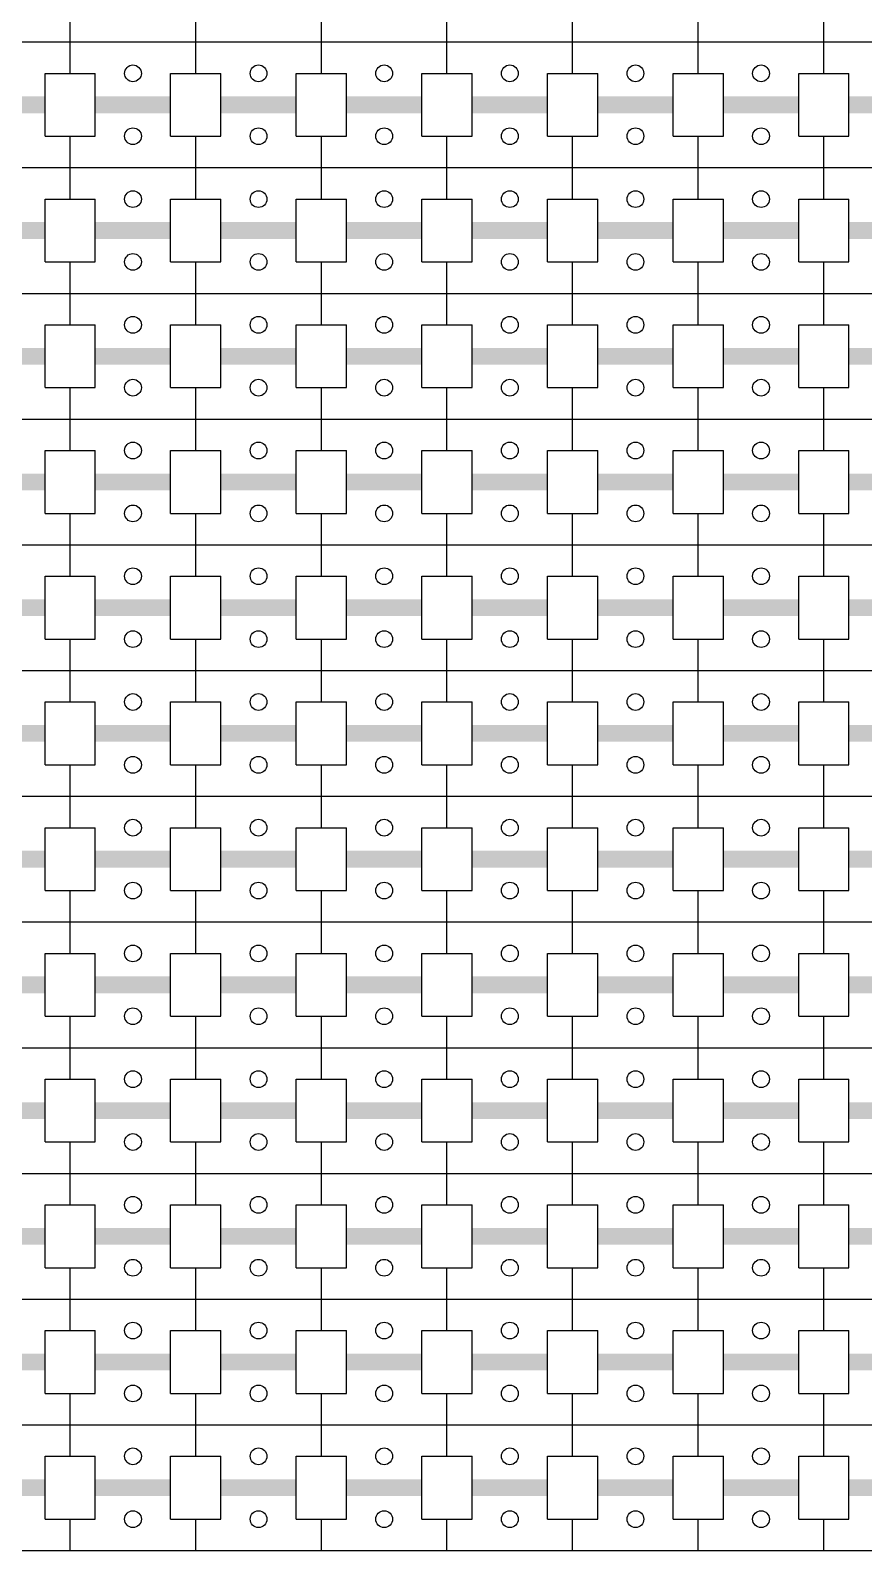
# Model space of a CAD drawing. Header units: millimetres. Extents: x 0 to 1500, y 0 to 750.
# Drawn here: x 920.5 to 1119.5, y 0 to 362.8 of the extents above; entities that cross this region are included whole.
import ezdxf

# ---------------------------------------------------------------- set-up
doc = ezdxf.new("R2010")
doc.units = ezdxf.units.MM

msp = doc.modelspace()

# ---------------------------------------------------------------- hatches: boundary and pattern name
for points in [[(924, 347), (924, 343), (906, 343), (906, 347)], [(954, 347), (954, 343), (936, 343), (936, 347)], [(984, 347), (984, 343), (966, 343), (966, 347)], [(1014, 347), (1014, 343), (996, 343), (996, 347)], [(1044, 347), (1044, 343), (1026, 343), (1026, 347)], [(1074, 347), (1074, 343), (1056, 343), (1056, 347)], [(1104, 347), (1104, 343), (1086, 343), (1086, 347)], [(1134, 347), (1134, 343), (1116, 343), (1116, 347)], [(924, 317), (924, 313), (906, 313), (906, 317)], [(954, 317), (954, 313), (936, 313), (936, 317)], [(984, 317), (984, 313), (966, 313), (966, 317)], [(1014, 317), (1014, 313), (996, 313), (996, 317)], [(1044, 317), (1044, 313), (1026, 313), (1026, 317)], [(1074, 317), (1074, 313), (1056, 313), (1056, 317)], [(1104, 317), (1104, 313), (1086, 313), (1086, 317)], [(1134, 317), (1134, 313), (1116, 313), (1116, 317)], [(924, 287), (924, 283), (906, 283), (906, 287)], [(954, 287), (954, 283), (936, 283), (936, 287)], [(984, 287), (984, 283), (966, 283), (966, 287)], [(1014, 287), (1014, 283), (996, 283), (996, 287)], [(1044, 287), (1044, 283), (1026, 283), (1026, 287)], [(1074, 287), (1074, 283), (1056, 283), (1056, 287)], [(1104, 287), (1104, 283), (1086, 283), (1086, 287)], [(1134, 287), (1134, 283), (1116, 283), (1116, 287)], [(924, 257), (924, 253), (906, 253), (906, 257)], [(954, 257), (954, 253), (936, 253), (936, 257)], [(984, 257), (984, 253), (966, 253), (966, 257)], [(1014, 257), (1014, 253), (996, 253), (996, 257)], [(1044, 257), (1044, 253), (1026, 253), (1026, 257)], [(1074, 257), (1074, 253), (1056, 253), (1056, 257)], [(1104, 257), (1104, 253), (1086, 253), (1086, 257)], [(1134, 257), (1134, 253), (1116, 253), (1116, 257)], [(924, 227), (924, 223), (906, 223), (906, 227)], [(954, 227), (954, 223), (936, 223), (936, 227)], [(984, 227), (984, 223), (966, 223), (966, 227)], [(1014, 227), (1014, 223), (996, 223), (996, 227)], [(1044, 227), (1044, 223), (1026, 223), (1026, 227)], [(1074, 227), (1074, 223), (1056, 223), (1056, 227)], [(1104, 227), (1104, 223), (1086, 223), (1086, 227)], [(1134, 227), (1134, 223), (1116, 223), (1116, 227)], [(924, 197), (924, 193), (906, 193), (906, 197)], [(954, 197), (954, 193), (936, 193), (936, 197)], [(984, 197), (984, 193), (966, 193), (966, 197)], [(1014, 197), (1014, 193), (996, 193), (996, 197)], [(1044, 197), (1044, 193), (1026, 193), (1026, 197)], [(1074, 197), (1074, 193), (1056, 193), (1056, 197)], [(1104, 197), (1104, 193), (1086, 193), (1086, 197)], [(1134, 197), (1134, 193), (1116, 193), (1116, 197)], [(924, 167), (924, 163), (906, 163), (906, 167)], [(954, 167), (954, 163), (936, 163), (936, 167)], [(984, 167), (984, 163), (966, 163), (966, 167)], [(1014, 167), (1014, 163), (996, 163), (996, 167)], [(1044, 167), (1044, 163), (1026, 163), (1026, 167)], [(1074, 167), (1074, 163), (1056, 163), (1056, 167)], [(1104, 167), (1104, 163), (1086, 163), (1086, 167)], [(1134, 167), (1134, 163), (1116, 163), (1116, 167)], [(924, 137), (924, 133), (906, 133), (906, 137)], [(954, 137), (954, 133), (936, 133), (936, 137)], [(984, 137), (984, 133), (966, 133), (966, 137)], [(1014, 137), (1014, 133), (996, 133), (996, 137)], [(1044, 137), (1044, 133), (1026, 133), (1026, 137)], [(1074, 137), (1074, 133), (1056, 133), (1056, 137)], [(1104, 137), (1104, 133), (1086, 133), (1086, 137)], [(1134, 137), (1134, 133), (1116, 133), (1116, 137)], [(924, 107), (924, 103), (906, 103), (906, 107)], [(954, 107), (954, 103), (936, 103), (936, 107)], [(984, 107), (984, 103), (966, 103), (966, 107)], [(1014, 107), (1014, 103), (996, 103), (996, 107)], [(1044, 107), (1044, 103), (1026, 103), (1026, 107)], [(1074, 107), (1074, 103), (1056, 103), (1056, 107)], [(1104, 107), (1104, 103), (1086, 103), (1086, 107)], [(1134, 107), (1134, 103), (1116, 103), (1116, 107)], [(924, 77), (924, 73), (906, 73), (906, 77)], [(954, 77), (954, 73), (936, 73), (936, 77)], [(984, 77), (984, 73), (966, 73), (966, 77)], [(1014, 77), (1014, 73), (996, 73), (996, 77)], [(1044, 77), (1044, 73), (1026, 73), (1026, 77)], [(1074, 77), (1074, 73), (1056, 73), (1056, 77)], [(1104, 77), (1104, 73), (1086, 73), (1086, 77)], [(1134, 77), (1134, 73), (1116, 73), (1116, 77)], [(924, 47), (924, 43), (906, 43), (906, 47)], [(954, 47), (954, 43), (936, 43), (936, 47)], [(984, 47), (984, 43), (966, 43), (966, 47)], [(1014, 47), (1014, 43), (996, 43), (996, 47)], [(1044, 47), (1044, 43), (1026, 43), (1026, 47)], [(1074, 47), (1074, 43), (1056, 43), (1056, 47)], [(1104, 47), (1104, 43), (1086, 43), (1086, 47)], [(1134, 47), (1134, 43), (1116, 43), (1116, 47)], [(924, 17), (924, 13), (906, 13), (906, 17)], [(954, 17), (954, 13), (936, 13), (936, 17)], [(984, 17), (984, 13), (966, 13), (966, 17)], [(1014, 17), (1014, 13), (996, 13), (996, 17)], [(1044, 17), (1044, 13), (1026, 13), (1026, 17)], [(1074, 17), (1074, 13), (1056, 13), (1056, 17)], [(1104, 17), (1104, 13), (1086, 13), (1086, 17)], [(1134, 17), (1134, 13), (1116, 13), (1116, 17)]]:
    msp.add_hatch(color=3).paths.add_polyline_path(points)

# ---------------------------------------------------------------- linework, layer by layer
at = {"color": 7}
for p, q in [((930, 360), (930, 367.5)), ((960, 360), (960, 367.5)), ((990, 360), (990, 367.5)), ((1020, 360), (1020, 367.5)), ((1050, 360), (1050, 367.5)), ((1080, 360), (1080, 367.5)), ((1110, 360), (1110, 367.5)), ((915, 360), (930, 360)), ((930, 352.5), (930, 360)), ((930, 360), (945, 360)), ((945, 360), (960, 360)), ((960, 352.5), (960, 360)), ((960, 360), (975, 360)), ((975, 360), (990, 360)), ((990, 352.5), (990, 360)), ((990, 360), (1005, 360)), ((1005, 360), (1020, 360)), ((1020, 352.5), (1020, 360)), ((1020, 360), (1035, 360)), ((1035, 360), (1050, 360)), ((1050, 352.5), (1050, 360)), ((1050, 360), (1065, 360)), ((1065, 360), (1080, 360)), ((1080, 352.5), (1080, 360)), ((1080, 360), (1095, 360)), ((1095, 360), (1110, 360)), ((1110, 352.5), (1110, 360)), ((1110, 360), (1125, 360)), ((924, 345), (924, 352.5)), ((924, 352.5), (930, 352.5)), ((930, 352.5), (936, 352.5)), ((936, 345), (936, 352.5)), ((954, 345), (954, 352.5)), ((954, 352.5), (960, 352.5)), ((960, 352.5), (966, 352.5)), ((966, 345), (966, 352.5)), ((984, 345), (984, 352.5)), ((984, 352.5), (990, 352.5)), ((990, 352.5), (996, 352.5)), ((996, 345), (996, 352.5)), ((1014, 345), (1014, 352.5)), ((1014, 352.5), (1020, 352.5)), ((1020, 352.5), (1026, 352.5)), ((1026, 345), (1026, 352.5)), ((1044, 345), (1044, 352.5)), ((1044, 352.5), (1050, 352.5)), ((1050, 352.5), (1056, 352.5)), ((1056, 345), (1056, 352.5)), ((1074, 345), (1074, 352.5)), ((1074, 352.5), (1080, 352.5)), ((1080, 352.5), (1086, 352.5)), ((1086, 345), (1086, 352.5)), ((1104, 345), (1104, 352.5)), ((1104, 352.5), (1110, 352.5)), ((1110, 352.5), (1116, 352.5)), ((1116, 345), (1116, 352.5)), ((924, 337.5), (924, 345)), ((936, 337.5), (936, 345)), ((954, 337.5), (954, 345)), ((966, 337.5), (966, 345)), ((984, 337.5), (984, 345)), ((996, 337.5), (996, 345)), ((1014, 337.5), (1014, 345)), ((1026, 337.5), (1026, 345)), ((1044, 337.5), (1044, 345)), ((1056, 337.5), (1056, 345)), ((1074, 337.5), (1074, 345)), ((1086, 337.5), (1086, 345)), ((1104, 337.5), (1104, 345)), ((1116, 337.5), (1116, 345)), ((924, 337.5), (930, 337.5)), ((930, 330), (930, 337.5)), ((930, 337.5), (936, 337.5)), ((954, 337.5), (960, 337.5)), ((960, 330), (960, 337.5)), ((960, 337.5), (966, 337.5)), ((984, 337.5), (990, 337.5)), ((990, 330), (990, 337.5)), ((990, 337.5), (996, 337.5)), ((1014, 337.5), (1020, 337.5)), ((1020, 330), (1020, 337.5)), ((1020, 337.5), (1026, 337.5)), ((1044, 337.5), (1050, 337.5)), ((1050, 330), (1050, 337.5)), ((1050, 337.5), (1056, 337.5)), ((1074, 337.5), (1080, 337.5)), ((1080, 330), (1080, 337.5)), ((1080, 337.5), (1086, 337.5)), ((1104, 337.5), (1110, 337.5)), ((1110, 330), (1110, 337.5)), ((1110, 337.5), (1116, 337.5)), ((915, 330), (930, 330)), ((930, 322.5), (930, 330)), ((930, 330), (945, 330)), ((945, 330), (960, 330)), ((960, 322.5), (960, 330)), ((960, 330), (975, 330)), ((975, 330), (990, 330)), ((990, 322.5), (990, 330)), ((990, 330), (1005, 330)), ((1005, 330), (1020, 330)), ((1020, 322.5), (1020, 330)), ((1020, 330), (1035, 330)), ((1035, 330), (1050, 330)), ((1050, 322.5), (1050, 330)), ((1050, 330), (1065, 330)), ((1065, 330), (1080, 330)), ((1080, 322.5), (1080, 330)), ((1080, 330), (1095, 330)), ((1095, 330), (1110, 330)), ((1110, 322.5), (1110, 330)), ((1110, 330), (1125, 330)), ((924, 315), (924, 322.5)), ((924, 322.5), (930, 322.5)), ((930, 322.5), (936, 322.5)), ((936, 315), (936, 322.5)), ((954, 315), (954, 322.5)), ((954, 322.5), (960, 322.5)), ((960, 322.5), (966, 322.5)), ((966, 315), (966, 322.5)), ((984, 315), (984, 322.5)), ((984, 322.5), (990, 322.5)), ((990, 322.5), (996, 322.5)), ((996, 315), (996, 322.5)), ((1014, 315), (1014, 322.5)), ((1014, 322.5), (1020, 322.5)), ((1020, 322.5), (1026, 322.5)), ((1026, 315), (1026, 322.5)), ((1044, 315), (1044, 322.5)), ((1044, 322.5), (1050, 322.5)), ((1050, 322.5), (1056, 322.5)), ((1056, 315), (1056, 322.5)), ((1074, 315), (1074, 322.5)), ((1074, 322.5), (1080, 322.5)), ((1080, 322.5), (1086, 322.5)), ((1086, 315), (1086, 322.5)), ((1104, 315), (1104, 322.5)), ((1104, 322.5), (1110, 322.5)), ((1110, 322.5), (1116, 322.5)), ((1116, 315), (1116, 322.5)), ((924, 307.5), (924, 315)), ((936, 307.5), (936, 315)), ((954, 307.5), (954, 315)), ((966, 307.5), (966, 315)), ((984, 307.5), (984, 315)), ((996, 307.5), (996, 315)), ((1014, 307.5), (1014, 315)), ((1026, 307.5), (1026, 315)), ((1044, 307.5), (1044, 315)), ((1056, 307.5), (1056, 315)), ((1074, 307.5), (1074, 315)), ((1086, 307.5), (1086, 315)), ((1104, 307.5), (1104, 315)), ((1116, 307.5), (1116, 315)), ((924, 307.5), (930, 307.5)), ((930, 300), (930, 307.5)), ((930, 307.5), (936, 307.5)), ((954, 307.5), (960, 307.5)), ((960, 300), (960, 307.5)), ((960, 307.5), (966, 307.5)), ((984, 307.5), (990, 307.5)), ((990, 300), (990, 307.5)), ((990, 307.5), (996, 307.5)), ((1014, 307.5), (1020, 307.5)), ((1020, 300), (1020, 307.5)), ((1020, 307.5), (1026, 307.5)), ((1044, 307.5), (1050, 307.5)), ((1050, 300), (1050, 307.5)), ((1050, 307.5), (1056, 307.5)), ((1074, 307.5), (1080, 307.5)), ((1080, 300), (1080, 307.5)), ((1080, 307.5), (1086, 307.5)), ((1104, 307.5), (1110, 307.5)), ((1110, 300), (1110, 307.5)), ((1110, 307.5), (1116, 307.5)), ((915, 300), (930, 300)), ((930, 292.5), (930, 300)), ((930, 300), (945, 300)), ((945, 300), (960, 300)), ((960, 292.5), (960, 300)), ((960, 300), (975, 300)), ((975, 300), (990, 300)), ((990, 292.5), (990, 300)), ((990, 300), (1005, 300)), ((1005, 300), (1020, 300)), ((1020, 292.5), (1020, 300)), ((1020, 300), (1035, 300)), ((1035, 300), (1050, 300)), ((1050, 292.5), (1050, 300)), ((1050, 300), (1065, 300)), ((1065, 300), (1080, 300)), ((1080, 292.5), (1080, 300)), ((1080, 300), (1095, 300)), ((1095, 300), (1110, 300)), ((1110, 292.5), (1110, 300)), ((1110, 300), (1125, 300)), ((924, 285), (924, 292.5)), ((924, 292.5), (930, 292.5)), ((930, 292.5), (936, 292.5)), ((936, 285), (936, 292.5)), ((954, 285), (954, 292.5)), ((954, 292.5), (960, 292.5)), ((960, 292.5), (966, 292.5)), ((966, 285), (966, 292.5)), ((984, 285), (984, 292.5)), ((984, 292.5), (990, 292.5)), ((990, 292.5), (996, 292.5)), ((996, 285), (996, 292.5)), ((1014, 285), (1014, 292.5)), ((1014, 292.5), (1020, 292.5)), ((1020, 292.5), (1026, 292.5)), ((1026, 285), (1026, 292.5)), ((1044, 285), (1044, 292.5)), ((1044, 292.5), (1050, 292.5)), ((1050, 292.5), (1056, 292.5)), ((1056, 285), (1056, 292.5)), ((1074, 285), (1074, 292.5)), ((1074, 292.5), (1080, 292.5)), ((1080, 292.5), (1086, 292.5)), ((1086, 285), (1086, 292.5)), ((1104, 285), (1104, 292.5)), ((1104, 292.5), (1110, 292.5)), ((1110, 292.5), (1116, 292.5)), ((1116, 285), (1116, 292.5)), ((924, 277.5), (924, 285)), ((936, 277.5), (936, 285)), ((954, 277.5), (954, 285)), ((966, 277.5), (966, 285)), ((984, 277.5), (984, 285)), ((996, 277.5), (996, 285)), ((1014, 277.5), (1014, 285)), ((1026, 277.5), (1026, 285)), ((1044, 277.5), (1044, 285)), ((1056, 277.5), (1056, 285)), ((1074, 277.5), (1074, 285)), ((1086, 277.5), (1086, 285)), ((1104, 277.5), (1104, 285)), ((1116, 277.5), (1116, 285)), ((924, 277.5), (930, 277.5)), ((930, 270), (930, 277.5)), ((930, 277.5), (936, 277.5)), ((954, 277.5), (960, 277.5)), ((960, 270), (960, 277.5)), ((960, 277.5), (966, 277.5)), ((984, 277.5), (990, 277.5)), ((990, 270), (990, 277.5)), ((990, 277.5), (996, 277.5)), ((1014, 277.5), (1020, 277.5)), ((1020, 270), (1020, 277.5)), ((1020, 277.5), (1026, 277.5)), ((1044, 277.5), (1050, 277.5)), ((1050, 270), (1050, 277.5)), ((1050, 277.5), (1056, 277.5)), ((1074, 277.5), (1080, 277.5)), ((1080, 270), (1080, 277.5)), ((1080, 277.5), (1086, 277.5)), ((1104, 277.5), (1110, 277.5)), ((1110, 270), (1110, 277.5)), ((1110, 277.5), (1116, 277.5)), ((915, 270), (930, 270)), ((930, 262.5), (930, 270)), ((930, 270), (945, 270)), ((945, 270), (960, 270)), ((960, 262.5), (960, 270)), ((960, 270), (975, 270)), ((975, 270), (990, 270)), ((990, 262.5), (990, 270)), ((990, 270), (1005, 270)), ((1005, 270), (1020, 270)), ((1020, 262.5), (1020, 270)), ((1020, 270), (1035, 270)), ((1035, 270), (1050, 270)), ((1050, 262.5), (1050, 270)), ((1050, 270), (1065, 270)), ((1065, 270), (1080, 270)), ((1080, 262.5), (1080, 270)), ((1080, 270), (1095, 270)), ((1095, 270), (1110, 270)), ((1110, 262.5), (1110, 270)), ((1110, 270), (1125, 270)), ((924, 255), (924, 262.5)), ((924, 262.5), (930, 262.5)), ((930, 262.5), (936, 262.5)), ((936, 255), (936, 262.5)), ((954, 255), (954, 262.5)), ((954, 262.5), (960, 262.5)), ((960, 262.5), (966, 262.5)), ((966, 255), (966, 262.5)), ((984, 255), (984, 262.5)), ((984, 262.5), (990, 262.5)), ((990, 262.5), (996, 262.5)), ((996, 255), (996, 262.5)), ((1014, 255), (1014, 262.5)), ((1014, 262.5), (1020, 262.5)), ((1020, 262.5), (1026, 262.5)), ((1026, 255), (1026, 262.5)), ((1044, 255), (1044, 262.5)), ((1044, 262.5), (1050, 262.5)), ((1050, 262.5), (1056, 262.5)), ((1056, 255), (1056, 262.5)), ((1074, 255), (1074, 262.5)), ((1074, 262.5), (1080, 262.5)), ((1080, 262.5), (1086, 262.5)), ((1086, 255), (1086, 262.5)), ((1104, 255), (1104, 262.5)), ((1104, 262.5), (1110, 262.5)), ((1110, 262.5), (1116, 262.5)), ((1116, 255), (1116, 262.5)), ((924, 247.5), (924, 255)), ((936, 247.5), (936, 255)), ((954, 247.5), (954, 255)), ((966, 247.5), (966, 255)), ((984, 247.5), (984, 255)), ((996, 247.5), (996, 255)), ((1014, 247.5), (1014, 255)), ((1026, 247.5), (1026, 255)), ((1044, 247.5), (1044, 255)), ((1056, 247.5), (1056, 255)), ((1074, 247.5), (1074, 255)), ((1086, 247.5), (1086, 255)), ((1104, 247.5), (1104, 255)), ((1116, 247.5), (1116, 255)), ((924, 247.5), (930, 247.5)), ((930, 240), (930, 247.5)), ((930, 247.5), (936, 247.5)), ((954, 247.5), (960, 247.5)), ((960, 240), (960, 247.5)), ((960, 247.5), (966, 247.5)), ((984, 247.5), (990, 247.5)), ((990, 240), (990, 247.5)), ((990, 247.5), (996, 247.5)), ((1014, 247.5), (1020, 247.5)), ((1020, 240), (1020, 247.5)), ((1020, 247.5), (1026, 247.5)), ((1044, 247.5), (1050, 247.5)), ((1050, 240), (1050, 247.5)), ((1050, 247.5), (1056, 247.5)), ((1074, 247.5), (1080, 247.5)), ((1080, 240), (1080, 247.5)), ((1080, 247.5), (1086, 247.5)), ((1104, 247.5), (1110, 247.5)), ((1110, 240), (1110, 247.5)), ((1110, 247.5), (1116, 247.5)), ((915, 240), (930, 240)), ((930, 232.5), (930, 240)), ((930, 240), (945, 240)), ((945, 240), (960, 240)), ((960, 232.5), (960, 240)), ((960, 240), (975, 240)), ((975, 240), (990, 240)), ((990, 232.5), (990, 240)), ((990, 240), (1005, 240)), ((1005, 240), (1020, 240)), ((1020, 232.5), (1020, 240)), ((1020, 240), (1035, 240)), ((1035, 240), (1050, 240)), ((1050, 232.5), (1050, 240)), ((1050, 240), (1065, 240)), ((1065, 240), (1080, 240)), ((1080, 232.5), (1080, 240)), ((1080, 240), (1095, 240)), ((1095, 240), (1110, 240)), ((1110, 232.5), (1110, 240)), ((1110, 240), (1125, 240)), ((924, 225), (924, 232.5)), ((924, 232.5), (930, 232.5)), ((930, 232.5), (936, 232.5)), ((936, 225), (936, 232.5)), ((954, 225), (954, 232.5)), ((954, 232.5), (960, 232.5)), ((960, 232.5), (966, 232.5)), ((966, 225), (966, 232.5)), ((984, 225), (984, 232.5)), ((984, 232.5), (990, 232.5)), ((990, 232.5), (996, 232.5)), ((996, 225), (996, 232.5)), ((1014, 225), (1014, 232.5)), ((1014, 232.5), (1020, 232.5)), ((1020, 232.5), (1026, 232.5)), ((1026, 225), (1026, 232.5)), ((1044, 225), (1044, 232.5)), ((1044, 232.5), (1050, 232.5)), ((1050, 232.5), (1056, 232.5)), ((1056, 225), (1056, 232.5)), ((1074, 225), (1074, 232.5)), ((1074, 232.5), (1080, 232.5)), ((1080, 232.5), (1086, 232.5)), ((1086, 225), (1086, 232.5)), ((1104, 225), (1104, 232.5)), ((1104, 232.5), (1110, 232.5)), ((1110, 232.5), (1116, 232.5)), ((1116, 225), (1116, 232.5)), ((924, 217.5), (924, 225)), ((936, 217.5), (936, 225)), ((954, 217.5), (954, 225)), ((966, 217.5), (966, 225)), ((984, 217.5), (984, 225)), ((996, 217.5), (996, 225)), ((1014, 217.5), (1014, 225)), ((1026, 217.5), (1026, 225)), ((1044, 217.5), (1044, 225)), ((1056, 217.5), (1056, 225)), ((1074, 217.5), (1074, 225)), ((1086, 217.5), (1086, 225)), ((1104, 217.5), (1104, 225)), ((1116, 217.5), (1116, 225)), ((924, 217.5), (930, 217.5)), ((930, 210), (930, 217.5)), ((930, 217.5), (936, 217.5)), ((954, 217.5), (960, 217.5)), ((960, 210), (960, 217.5)), ((960, 217.5), (966, 217.5)), ((984, 217.5), (990, 217.5)), ((990, 210), (990, 217.5)), ((990, 217.5), (996, 217.5)), ((1014, 217.5), (1020, 217.5)), ((1020, 210), (1020, 217.5)), ((1020, 217.5), (1026, 217.5)), ((1044, 217.5), (1050, 217.5)), ((1050, 210), (1050, 217.5)), ((1050, 217.5), (1056, 217.5)), ((1074, 217.5), (1080, 217.5)), ((1080, 210), (1080, 217.5)), ((1080, 217.5), (1086, 217.5)), ((1104, 217.5), (1110, 217.5)), ((1110, 210), (1110, 217.5)), ((1110, 217.5), (1116, 217.5)), ((915, 210), (930, 210)), ((930, 202.5), (930, 210)), ((930, 210), (945, 210)), ((945, 210), (960, 210)), ((960, 202.5), (960, 210)), ((960, 210), (975, 210)), ((975, 210), (990, 210)), ((990, 202.5), (990, 210)), ((990, 210), (1005, 210)), ((1005, 210), (1020, 210)), ((1020, 202.5), (1020, 210)), ((1020, 210), (1035, 210)), ((1035, 210), (1050, 210)), ((1050, 202.5), (1050, 210)), ((1050, 210), (1065, 210)), ((1065, 210), (1080, 210)), ((1080, 202.5), (1080, 210)), ((1080, 210), (1095, 210)), ((1095, 210), (1110, 210)), ((1110, 202.5), (1110, 210)), ((1110, 210), (1125, 210)), ((924, 195), (924, 202.5)), ((924, 202.5), (930, 202.5)), ((930, 202.5), (936, 202.5)), ((936, 195), (936, 202.5)), ((954, 195), (954, 202.5)), ((954, 202.5), (960, 202.5)), ((960, 202.5), (966, 202.5)), ((966, 195), (966, 202.5)), ((984, 195), (984, 202.5)), ((984, 202.5), (990, 202.5)), ((990, 202.5), (996, 202.5)), ((996, 195), (996, 202.5)), ((1014, 195), (1014, 202.5)), ((1014, 202.5), (1020, 202.5)), ((1020, 202.5), (1026, 202.5)), ((1026, 195), (1026, 202.5)), ((1044, 195), (1044, 202.5)), ((1044, 202.5), (1050, 202.5)), ((1050, 202.5), (1056, 202.5)), ((1056, 195), (1056, 202.5)), ((1074, 195), (1074, 202.5)), ((1074, 202.5), (1080, 202.5)), ((1080, 202.5), (1086, 202.5)), ((1086, 195), (1086, 202.5)), ((1104, 195), (1104, 202.5)), ((1104, 202.5), (1110, 202.5)), ((1110, 202.5), (1116, 202.5)), ((1116, 195), (1116, 202.5)), ((924, 187.5), (924, 195)), ((936, 187.5), (936, 195)), ((954, 187.5), (954, 195)), ((966, 187.5), (966, 195)), ((984, 187.5), (984, 195)), ((996, 187.5), (996, 195)), ((1014, 187.5), (1014, 195)), ((1026, 187.5), (1026, 195)), ((1044, 187.5), (1044, 195)), ((1056, 187.5), (1056, 195)), ((1074, 187.5), (1074, 195)), ((1086, 187.5), (1086, 195)), ((1104, 187.5), (1104, 195)), ((1116, 187.5), (1116, 195)), ((924, 187.5), (930, 187.5)), ((930, 180), (930, 187.5)), ((930, 187.5), (936, 187.5)), ((954, 187.5), (960, 187.5)), ((960, 180), (960, 187.5)), ((960, 187.5), (966, 187.5)), ((984, 187.5), (990, 187.5)), ((990, 180), (990, 187.5)), ((990, 187.5), (996, 187.5)), ((1014, 187.5), (1020, 187.5)), ((1020, 180), (1020, 187.5)), ((1020, 187.5), (1026, 187.5)), ((1044, 187.5), (1050, 187.5)), ((1050, 180), (1050, 187.5)), ((1050, 187.5), (1056, 187.5)), ((1074, 187.5), (1080, 187.5)), ((1080, 180), (1080, 187.5)), ((1080, 187.5), (1086, 187.5)), ((1104, 187.5), (1110, 187.5)), ((1110, 180), (1110, 187.5)), ((1110, 187.5), (1116, 187.5)), ((915, 180), (930, 180)), ((930, 172.5), (930, 180)), ((930, 180), (945, 180)), ((945, 180), (960, 180)), ((960, 172.5), (960, 180)), ((960, 180), (975, 180)), ((975, 180), (990, 180)), ((990, 172.5), (990, 180)), ((990, 180), (1005, 180)), ((1005, 180), (1020, 180)), ((1020, 172.5), (1020, 180)), ((1020, 180), (1035, 180)), ((1035, 180), (1050, 180)), ((1050, 172.5), (1050, 180)), ((1050, 180), (1065, 180)), ((1065, 180), (1080, 180)), ((1080, 172.5), (1080, 180)), ((1080, 180), (1095, 180)), ((1095, 180), (1110, 180)), ((1110, 172.5), (1110, 180)), ((1110, 180), (1125, 180)), ((924, 165), (924, 172.5)), ((924, 172.5), (930, 172.5)), ((930, 172.5), (936, 172.5)), ((936, 165), (936, 172.5)), ((954, 165), (954, 172.5)), ((954, 172.5), (960, 172.5)), ((960, 172.5), (966, 172.5)), ((966, 165), (966, 172.5)), ((984, 165), (984, 172.5)), ((984, 172.5), (990, 172.5)), ((990, 172.5), (996, 172.5)), ((996, 165), (996, 172.5)), ((1014, 165), (1014, 172.5)), ((1014, 172.5), (1020, 172.5)), ((1020, 172.5), (1026, 172.5)), ((1026, 165), (1026, 172.5)), ((1044, 165), (1044, 172.5)), ((1044, 172.5), (1050, 172.5)), ((1050, 172.5), (1056, 172.5)), ((1056, 165), (1056, 172.5)), ((1074, 165), (1074, 172.5)), ((1074, 172.5), (1080, 172.5)), ((1080, 172.5), (1086, 172.5)), ((1086, 165), (1086, 172.5)), ((1104, 165), (1104, 172.5)), ((1104, 172.5), (1110, 172.5)), ((1110, 172.5), (1116, 172.5)), ((1116, 165), (1116, 172.5)), ((924, 157.5), (924, 165)), ((936, 157.5), (936, 165)), ((954, 157.5), (954, 165)), ((966, 157.5), (966, 165)), ((984, 157.5), (984, 165)), ((996, 157.5), (996, 165)), ((1014, 157.5), (1014, 165)), ((1026, 157.5), (1026, 165)), ((1044, 157.5), (1044, 165)), ((1056, 157.5), (1056, 165)), ((1074, 157.5), (1074, 165)), ((1086, 157.5), (1086, 165)), ((1104, 157.5), (1104, 165)), ((1116, 157.5), (1116, 165)), ((924, 157.5), (930, 157.5)), ((930, 150), (930, 157.5)), ((930, 157.5), (936, 157.5)), ((954, 157.5), (960, 157.5)), ((960, 150), (960, 157.5)), ((960, 157.5), (966, 157.5)), ((984, 157.5), (990, 157.5)), ((990, 150), (990, 157.5)), ((990, 157.5), (996, 157.5)), ((1014, 157.5), (1020, 157.5)), ((1020, 150), (1020, 157.5)), ((1020, 157.5), (1026, 157.5)), ((1044, 157.5), (1050, 157.5)), ((1050, 150), (1050, 157.5)), ((1050, 157.5), (1056, 157.5)), ((1074, 157.5), (1080, 157.5)), ((1080, 150), (1080, 157.5)), ((1080, 157.5), (1086, 157.5)), ((1104, 157.5), (1110, 157.5)), ((1110, 150), (1110, 157.5)), ((1110, 157.5), (1116, 157.5)), ((915, 150), (930, 150)), ((930, 142.5), (930, 150)), ((930, 150), (945, 150)), ((945, 150), (960, 150)), ((960, 142.5), (960, 150)), ((960, 150), (975, 150)), ((975, 150), (990, 150)), ((990, 142.5), (990, 150)), ((990, 150), (1005, 150)), ((1005, 150), (1020, 150)), ((1020, 142.5), (1020, 150)), ((1020, 150), (1035, 150)), ((1035, 150), (1050, 150)), ((1050, 142.5), (1050, 150)), ((1050, 150), (1065, 150)), ((1065, 150), (1080, 150)), ((1080, 142.5), (1080, 150)), ((1080, 150), (1095, 150)), ((1095, 150), (1110, 150)), ((1110, 142.5), (1110, 150)), ((1110, 150), (1125, 150)), ((924, 135), (924, 142.5)), ((924, 142.5), (930, 142.5)), ((930, 142.5), (936, 142.5)), ((936, 135), (936, 142.5)), ((954, 135), (954, 142.5)), ((954, 142.5), (960, 142.5)), ((960, 142.5), (966, 142.5)), ((966, 135), (966, 142.5)), ((984, 135), (984, 142.5)), ((984, 142.5), (990, 142.5)), ((990, 142.5), (996, 142.5)), ((996, 135), (996, 142.5)), ((1014, 135), (1014, 142.5)), ((1014, 142.5), (1020, 142.5)), ((1020, 142.5), (1026, 142.5)), ((1026, 135), (1026, 142.5)), ((1044, 135), (1044, 142.5)), ((1044, 142.5), (1050, 142.5)), ((1050, 142.5), (1056, 142.5)), ((1056, 135), (1056, 142.5)), ((1074, 135), (1074, 142.5)), ((1074, 142.5), (1080, 142.5)), ((1080, 142.5), (1086, 142.5)), ((1086, 135), (1086, 142.5)), ((1104, 135), (1104, 142.5)), ((1104, 142.5), (1110, 142.5)), ((1110, 142.5), (1116, 142.5)), ((1116, 135), (1116, 142.5)), ((924, 127.5), (924, 135)), ((936, 127.5), (936, 135)), ((954, 127.5), (954, 135)), ((966, 127.5), (966, 135)), ((984, 127.5), (984, 135)), ((996, 127.5), (996, 135)), ((1014, 127.5), (1014, 135)), ((1026, 127.5), (1026, 135)), ((1044, 127.5), (1044, 135)), ((1056, 127.5), (1056, 135)), ((1074, 127.5), (1074, 135)), ((1086, 127.5), (1086, 135)), ((1104, 127.5), (1104, 135)), ((1116, 127.5), (1116, 135)), ((924, 127.5), (930, 127.5)), ((930, 120), (930, 127.5)), ((930, 127.5), (936, 127.5)), ((954, 127.5), (960, 127.5)), ((960, 120), (960, 127.5)), ((960, 127.5), (966, 127.5)), ((984, 127.5), (990, 127.5)), ((990, 120), (990, 127.5)), ((990, 127.5), (996, 127.5)), ((1014, 127.5), (1020, 127.5)), ((1020, 120), (1020, 127.5)), ((1020, 127.5), (1026, 127.5)), ((1044, 127.5), (1050, 127.5)), ((1050, 120), (1050, 127.5)), ((1050, 127.5), (1056, 127.5)), ((1074, 127.5), (1080, 127.5)), ((1080, 120), (1080, 127.5)), ((1080, 127.5), (1086, 127.5)), ((1104, 127.5), (1110, 127.5)), ((1110, 120), (1110, 127.5)), ((1110, 127.5), (1116, 127.5)), ((915, 120), (930, 120)), ((930, 112.5), (930, 120)), ((930, 120), (945, 120)), ((945, 120), (960, 120)), ((960, 112.5), (960, 120)), ((960, 120), (975, 120)), ((975, 120), (990, 120)), ((990, 112.5), (990, 120)), ((990, 120), (1005, 120)), ((1005, 120), (1020, 120)), ((1020, 112.5), (1020, 120)), ((1020, 120), (1035, 120)), ((1035, 120), (1050, 120)), ((1050, 112.5), (1050, 120)), ((1050, 120), (1065, 120)), ((1065, 120), (1080, 120)), ((1080, 112.5), (1080, 120)), ((1080, 120), (1095, 120)), ((1095, 120), (1110, 120)), ((1110, 112.5), (1110, 120)), ((1110, 120), (1125, 120)), ((924, 105), (924, 112.5)), ((924, 112.5), (930, 112.5)), ((930, 112.5), (936, 112.5)), ((936, 105), (936, 112.5)), ((954, 105), (954, 112.5)), ((954, 112.5), (960, 112.5)), ((960, 112.5), (966, 112.5)), ((966, 105), (966, 112.5)), ((984, 105), (984, 112.5)), ((984, 112.5), (990, 112.5)), ((990, 112.5), (996, 112.5)), ((996, 105), (996, 112.5)), ((1014, 105), (1014, 112.5)), ((1014, 112.5), (1020, 112.5)), ((1020, 112.5), (1026, 112.5)), ((1026, 105), (1026, 112.5)), ((1044, 105), (1044, 112.5)), ((1044, 112.5), (1050, 112.5)), ((1050, 112.5), (1056, 112.5)), ((1056, 105), (1056, 112.5)), ((1074, 105), (1074, 112.5)), ((1074, 112.5), (1080, 112.5)), ((1080, 112.5), (1086, 112.5)), ((1086, 105), (1086, 112.5)), ((1104, 105), (1104, 112.5)), ((1104, 112.5), (1110, 112.5)), ((1110, 112.5), (1116, 112.5)), ((1116, 105), (1116, 112.5)), ((924, 97.5), (924, 105)), ((936, 97.5), (936, 105)), ((954, 97.5), (954, 105)), ((966, 97.5), (966, 105)), ((984, 97.5), (984, 105)), ((996, 97.5), (996, 105)), ((1014, 97.5), (1014, 105)), ((1026, 97.5), (1026, 105)), ((1044, 97.5), (1044, 105)), ((1056, 97.5), (1056, 105)), ((1074, 97.5), (1074, 105)), ((1086, 97.5), (1086, 105)), ((1104, 97.5), (1104, 105)), ((1116, 97.5), (1116, 105)), ((924, 97.5), (930, 97.5)), ((930, 90), (930, 97.5)), ((930, 97.5), (936, 97.5)), ((954, 97.5), (960, 97.5)), ((960, 90), (960, 97.5)), ((960, 97.5), (966, 97.5)), ((984, 97.5), (990, 97.5)), ((990, 90), (990, 97.5)), ((990, 97.5), (996, 97.5)), ((1014, 97.5), (1020, 97.5)), ((1020, 90), (1020, 97.5)), ((1020, 97.5), (1026, 97.5)), ((1044, 97.5), (1050, 97.5)), ((1050, 90), (1050, 97.5)), ((1050, 97.5), (1056, 97.5)), ((1074, 97.5), (1080, 97.5)), ((1080, 90), (1080, 97.5)), ((1080, 97.5), (1086, 97.5)), ((1104, 97.5), (1110, 97.5)), ((1110, 90), (1110, 97.5)), ((1110, 97.5), (1116, 97.5)), ((915, 90), (930, 90)), ((930, 82.5), (930, 90)), ((930, 90), (945, 90)), ((945, 90), (960, 90)), ((960, 82.5), (960, 90)), ((960, 90), (975, 90)), ((975, 90), (990, 90)), ((990, 82.5), (990, 90)), ((990, 90), (1005, 90)), ((1005, 90), (1020, 90)), ((1020, 82.5), (1020, 90)), ((1020, 90), (1035, 90)), ((1035, 90), (1050, 90)), ((1050, 82.5), (1050, 90)), ((1050, 90), (1065, 90)), ((1065, 90), (1080, 90)), ((1080, 82.5), (1080, 90)), ((1080, 90), (1095, 90)), ((1095, 90), (1110, 90)), ((1110, 82.5), (1110, 90)), ((1110, 90), (1125, 90)), ((924, 75), (924, 82.5)), ((924, 82.5), (930, 82.5)), ((930, 82.5), (936, 82.5)), ((936, 75), (936, 82.5)), ((954, 75), (954, 82.5)), ((954, 82.5), (960, 82.5)), ((960, 82.5), (966, 82.5)), ((966, 75), (966, 82.5)), ((984, 75), (984, 82.5)), ((984, 82.5), (990, 82.5)), ((990, 82.5), (996, 82.5)), ((996, 75), (996, 82.5)), ((1014, 75), (1014, 82.5)), ((1014, 82.5), (1020, 82.5)), ((1020, 82.5), (1026, 82.5)), ((1026, 75), (1026, 82.5)), ((1044, 75), (1044, 82.5)), ((1044, 82.5), (1050, 82.5)), ((1050, 82.5), (1056, 82.5)), ((1056, 75), (1056, 82.5)), ((1074, 75), (1074, 82.5)), ((1074, 82.5), (1080, 82.5)), ((1080, 82.5), (1086, 82.5)), ((1086, 75), (1086, 82.5)), ((1104, 75), (1104, 82.5)), ((1104, 82.5), (1110, 82.5)), ((1110, 82.5), (1116, 82.5)), ((1116, 75), (1116, 82.5)), ((924, 67.5), (924, 75)), ((936, 67.5), (936, 75)), ((954, 67.5), (954, 75)), ((966, 67.5), (966, 75)), ((984, 67.5), (984, 75)), ((996, 67.5), (996, 75)), ((1014, 67.5), (1014, 75)), ((1026, 67.5), (1026, 75)), ((1044, 67.5), (1044, 75)), ((1056, 67.5), (1056, 75)), ((1074, 67.5), (1074, 75)), ((1086, 67.5), (1086, 75)), ((1104, 67.5), (1104, 75)), ((1116, 67.5), (1116, 75)), ((924, 67.5), (930, 67.5)), ((930, 60), (930, 67.5)), ((930, 67.5), (936, 67.5)), ((954, 67.5), (960, 67.5)), ((960, 60), (960, 67.5)), ((960, 67.5), (966, 67.5)), ((984, 67.5), (990, 67.5)), ((990, 60), (990, 67.5)), ((990, 67.5), (996, 67.5)), ((1014, 67.5), (1020, 67.5)), ((1020, 60), (1020, 67.5)), ((1020, 67.5), (1026, 67.5)), ((1044, 67.5), (1050, 67.5)), ((1050, 60), (1050, 67.5)), ((1050, 67.5), (1056, 67.5)), ((1074, 67.5), (1080, 67.5)), ((1080, 60), (1080, 67.5)), ((1080, 67.5), (1086, 67.5)), ((1104, 67.5), (1110, 67.5)), ((1110, 60), (1110, 67.5)), ((1110, 67.5), (1116, 67.5)), ((915, 60), (930, 60)), ((930, 52.5), (930, 60)), ((930, 60), (945, 60)), ((945, 60), (960, 60)), ((960, 52.5), (960, 60)), ((960, 60), (975, 60)), ((975, 60), (990, 60)), ((990, 52.5), (990, 60)), ((990, 60), (1005, 60)), ((1005, 60), (1020, 60)), ((1020, 52.5), (1020, 60)), ((1020, 60), (1035, 60)), ((1035, 60), (1050, 60)), ((1050, 52.5), (1050, 60)), ((1050, 60), (1065, 60)), ((1065, 60), (1080, 60)), ((1080, 52.5), (1080, 60)), ((1080, 60), (1095, 60)), ((1095, 60), (1110, 60)), ((1110, 52.5), (1110, 60)), ((1110, 60), (1125, 60)), ((924, 45), (924, 52.5)), ((924, 52.5), (930, 52.5)), ((930, 52.5), (936, 52.5)), ((936, 45), (936, 52.5)), ((954, 45), (954, 52.5)), ((954, 52.5), (960, 52.5)), ((960, 52.5), (966, 52.5)), ((966, 45), (966, 52.5)), ((984, 45), (984, 52.5)), ((984, 52.5), (990, 52.5)), ((990, 52.5), (996, 52.5)), ((996, 45), (996, 52.5)), ((1014, 45), (1014, 52.5)), ((1014, 52.5), (1020, 52.5)), ((1020, 52.5), (1026, 52.5)), ((1026, 45), (1026, 52.5)), ((1044, 45), (1044, 52.5)), ((1044, 52.5), (1050, 52.5)), ((1050, 52.5), (1056, 52.5)), ((1056, 45), (1056, 52.5)), ((1074, 45), (1074, 52.5)), ((1074, 52.5), (1080, 52.5)), ((1080, 52.5), (1086, 52.5)), ((1086, 45), (1086, 52.5)), ((1104, 45), (1104, 52.5)), ((1104, 52.5), (1110, 52.5)), ((1110, 52.5), (1116, 52.5)), ((1116, 45), (1116, 52.5)), ((924, 37.5), (924, 45)), ((936, 37.5), (936, 45)), ((954, 37.5), (954, 45)), ((966, 37.5), (966, 45)), ((984, 37.5), (984, 45)), ((996, 37.5), (996, 45)), ((1014, 37.5), (1014, 45)), ((1026, 37.5), (1026, 45)), ((1044, 37.5), (1044, 45)), ((1056, 37.5), (1056, 45)), ((1074, 37.5), (1074, 45)), ((1086, 37.5), (1086, 45)), ((1104, 37.5), (1104, 45)), ((1116, 37.5), (1116, 45)), ((924, 37.5), (930, 37.5)), ((930, 30), (930, 37.5)), ((930, 37.5), (936, 37.5)), ((954, 37.5), (960, 37.5)), ((960, 30), (960, 37.5)), ((960, 37.5), (966, 37.5)), ((984, 37.5), (990, 37.5)), ((990, 30), (990, 37.5)), ((990, 37.5), (996, 37.5)), ((1014, 37.5), (1020, 37.5)), ((1020, 30), (1020, 37.5)), ((1020, 37.5), (1026, 37.5)), ((1044, 37.5), (1050, 37.5)), ((1050, 30), (1050, 37.5)), ((1050, 37.5), (1056, 37.5)), ((1074, 37.5), (1080, 37.5)), ((1080, 30), (1080, 37.5)), ((1080, 37.5), (1086, 37.5)), ((1104, 37.5), (1110, 37.5)), ((1110, 30), (1110, 37.5)), ((1110, 37.5), (1116, 37.5)), ((915, 30), (930, 30)), ((930, 22.5), (930, 30)), ((930, 30), (945, 30)), ((945, 30), (960, 30)), ((960, 22.5), (960, 30)), ((960, 30), (975, 30)), ((975, 30), (990, 30)), ((990, 22.5), (990, 30)), ((990, 30), (1005, 30)), ((1005, 30), (1020, 30)), ((1020, 22.5), (1020, 30)), ((1020, 30), (1035, 30)), ((1035, 30), (1050, 30)), ((1050, 22.5), (1050, 30)), ((1050, 30), (1065, 30)), ((1065, 30), (1080, 30)), ((1080, 22.5), (1080, 30)), ((1080, 30), (1095, 30)), ((1095, 30), (1110, 30)), ((1110, 22.5), (1110, 30)), ((1110, 30), (1125, 30)), ((924, 15), (924, 22.5)), ((924, 22.5), (930, 22.5)), ((930, 22.5), (936, 22.5)), ((936, 15), (936, 22.5)), ((954, 15), (954, 22.5)), ((954, 22.5), (960, 22.5)), ((960, 22.5), (966, 22.5)), ((966, 15), (966, 22.5)), ((984, 15), (984, 22.5)), ((984, 22.5), (990, 22.5)), ((990, 22.5), (996, 22.5)), ((996, 15), (996, 22.5)), ((1014, 15), (1014, 22.5)), ((1014, 22.5), (1020, 22.5)), ((1020, 22.5), (1026, 22.5)), ((1026, 15), (1026, 22.5)), ((1044, 15), (1044, 22.5)), ((1044, 22.5), (1050, 22.5)), ((1050, 22.5), (1056, 22.5)), ((1056, 15), (1056, 22.5)), ((1074, 15), (1074, 22.5)), ((1074, 22.5), (1080, 22.5)), ((1080, 22.5), (1086, 22.5)), ((1086, 15), (1086, 22.5)), ((1104, 15), (1104, 22.5)), ((1104, 22.5), (1110, 22.5)), ((1110, 22.5), (1116, 22.5)), ((1116, 15), (1116, 22.5)), ((924, 7.5), (924, 15)), ((936, 7.5), (936, 15)), ((954, 7.5), (954, 15)), ((966, 7.5), (966, 15)), ((984, 7.5), (984, 15)), ((996, 7.5), (996, 15)), ((1014, 7.5), (1014, 15)), ((1026, 7.5), (1026, 15)), ((1044, 7.5), (1044, 15)), ((1056, 7.5), (1056, 15)), ((1074, 7.5), (1074, 15)), ((1086, 7.5), (1086, 15)), ((1104, 7.5), (1104, 15)), ((1116, 7.5), (1116, 15)), ((924, 7.5), (930, 7.5)), ((930, 0), (930, 7.5)), ((930, 7.5), (936, 7.5)), ((954, 7.5), (960, 7.5)), ((960, 0), (960, 7.5)), ((960, 7.5), (966, 7.5)), ((984, 7.5), (990, 7.5)), ((990, 0), (990, 7.5)), ((990, 7.5), (996, 7.5)), ((1014, 7.5), (1020, 7.5)), ((1020, 0), (1020, 7.5)), ((1020, 7.5), (1026, 7.5)), ((1044, 7.5), (1050, 7.5)), ((1050, 0), (1050, 7.5)), ((1050, 7.5), (1056, 7.5)), ((1074, 7.5), (1080, 7.5)), ((1080, 0), (1080, 7.5)), ((1080, 7.5), (1086, 7.5)), ((1104, 7.5), (1110, 7.5)), ((1110, 0), (1110, 7.5)), ((1110, 7.5), (1116, 7.5)), ((915, 0), (930, 0)), ((930, 0), (945, 0)), ((945, 0), (960, 0)), ((960, 0), (975, 0)), ((975, 0), (990, 0)), ((990, 0), (1005, 0)), ((1005, 0), (1020, 0)), ((1020, 0), (1035, 0)), ((1035, 0), (1050, 0)), ((1050, 0), (1065, 0)), ((1065, 0), (1080, 0)), ((1080, 0), (1095, 0)), ((1095, 0), (1110, 0)), ((1110, 0), (1125, 0))]:
    msp.add_line(p, q, dxfattribs=at)
at = {"color": 1}
for centre in [(945, 352.5), (975, 352.5), (1005, 352.5), (1035, 352.5), (1065, 352.5), (1095, 352.5), (945, 337.5), (975, 337.5), (1005, 337.5), (1035, 337.5), (1065, 337.5), (1095, 337.5), (945, 322.5), (975, 322.5), (1005, 322.5), (1035, 322.5), (1065, 322.5), (1095, 322.5), (945, 307.5), (975, 307.5), (1005, 307.5), (1035, 307.5), (1065, 307.5), (1095, 307.5), (945, 292.5), (975, 292.5), (1005, 292.5), (1035, 292.5), (1065, 292.5), (1095, 292.5), (945, 277.5), (975, 277.5), (1005, 277.5), (1035, 277.5), (1065, 277.5), (1095, 277.5), (945, 262.5), (975, 262.5), (1005, 262.5), (1035, 262.5), (1065, 262.5), (1095, 262.5), (945, 247.5), (975, 247.5), (1005, 247.5), (1035, 247.5), (1065, 247.5), (1095, 247.5), (945, 232.5), (975, 232.5), (1005, 232.5), (1035, 232.5), (1065, 232.5), (1095, 232.5), (945, 217.5), (975, 217.5), (1005, 217.5), (1035, 217.5), (1065, 217.5), (1095, 217.5), (945, 202.5), (975, 202.5), (1005, 202.5), (1035, 202.5), (1065, 202.5), (1095, 202.5), (945, 187.5), (975, 187.5), (1005, 187.5), (1035, 187.5), (1065, 187.5), (1095, 187.5), (945, 172.5), (975, 172.5), (1005, 172.5), (1035, 172.5), (1065, 172.5), (1095, 172.5), (945, 157.5), (975, 157.5), (1005, 157.5), (1035, 157.5), (1065, 157.5), (1095, 157.5), (945, 142.5), (975, 142.5), (1005, 142.5), (1035, 142.5), (1065, 142.5), (1095, 142.5), (945, 127.5), (975, 127.5), (1005, 127.5), (1035, 127.5), (1065, 127.5), (1095, 127.5), (945, 112.5), (975, 112.5), (1005, 112.5), (1035, 112.5), (1065, 112.5), (1095, 112.5), (945, 97.5), (975, 97.5), (1005, 97.5), (1035, 97.5), (1065, 97.5), (1095, 97.5), (945, 82.5), (975, 82.5), (1005, 82.5), (1035, 82.5), (1065, 82.5), (1095, 82.5), (945, 67.5), (975, 67.5), (1005, 67.5), (1035, 67.5), (1065, 67.5), (1095, 67.5), (945, 52.5), (975, 52.5), (1005, 52.5), (1035, 52.5), (1065, 52.5), (1095, 52.5), (945, 37.5), (975, 37.5), (1005, 37.5), (1035, 37.5), (1065, 37.5), (1095, 37.5), (945, 22.5), (975, 22.5), (1005, 22.5), (1035, 22.5), (1065, 22.5), (1095, 22.5), (945, 7.5), (975, 7.5), (1005, 7.5), (1035, 7.5), (1065, 7.5), (1095, 7.5)]:
    msp.add_circle(centre, 2, dxfattribs=at)

doc.saveas('drawing.dxf')
